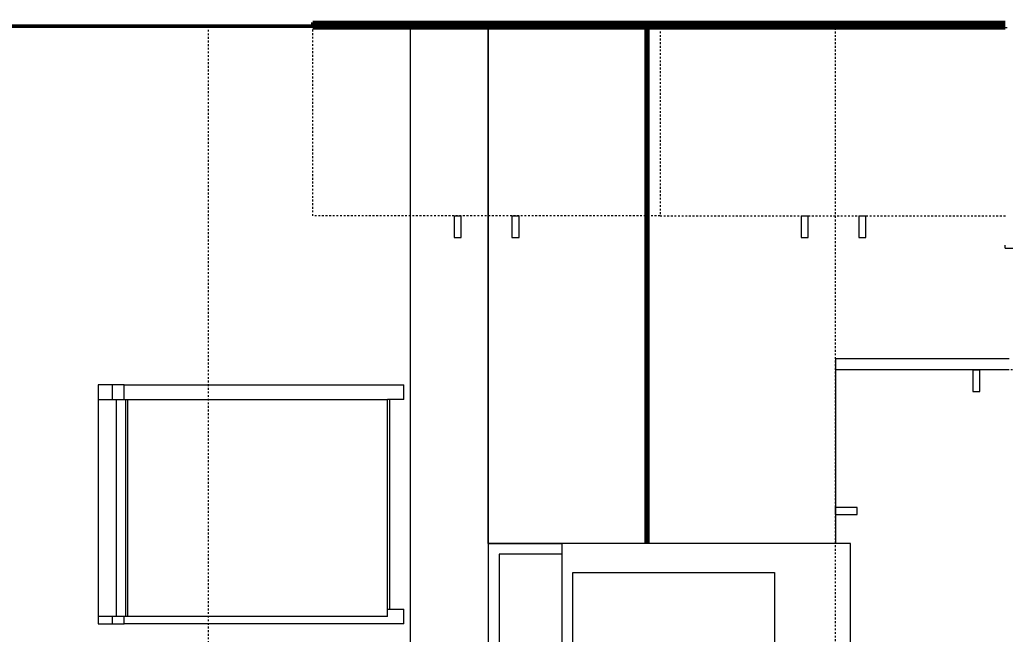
# Model space of a CAD drawing. Header units: inches. Extents: x -4266 to -1814, y 9706 to 12441.
# Drawn here: x -3635.3 to -3567.2, y 11079.9 to 11122.4 of the extents above; entities that cross this region are included whole.
import ezdxf

# ---------------------------------------------------------------- set-up
doc = ezdxf.new("R2010")
doc.units = ezdxf.units.IN
doc.header["$MEASUREMENT"] = 0
doc.linetypes.add('Dash', pattern=[0.25, 0.125, -0.125])
for name, color, linetype, lineweight in [('A-ANNO-DIMS', 211, 'Continuous', 9), ('A-ANNO-DIMS-96', 211, 'Continuous', 9), ('A-AREA-1', 90, 'Continuous', 70), ('A-WALL-3', 250, 'Continuous', 50), ('A-WALL-4', 10, 'Continuous', 13), ('I-FURN-1', 7, 'Continuous', 9), ('I-WALL-3', 2, 'Continuous', 50), ('P-SANR-FIXT-2', 7, 'Continuous', 9), ('Q-CASE-2', 7, 'Continuous', 9), ('Q-CASE-4', 7, 'Dash', 9), ('Q-CASE-HDLN-1', 7, 'Dash', 9)]:
    doc.layers.add(name, color=color, linetype=linetype, lineweight=lineweight)
doc.styles.add('Century Gothic', font='ufonts.com_century-gothic.ttf', dxfattribs={"height": 9})
doc.dimstyles.new('OD__1_16__Tol__', dxfattribs={"dimscale": 12, "dimtxt": 9.397514, "dimasz": 1, "dimexe": 0.75, "dimexo": 0.5, "dimgap": 0.125, "dimtad": 1, "dimdec": 4, "dimrnd": 0.0625, "dimzin": 3, "dimdsep": 46, "dimlunit": 4, "dimtxsty": 'Century Gothic', "dimblk1": 'OBLIQUE', "dimblk2": 'OBLIQUE', "dimsah": 1, "dimcen": 0.09, "dimdle": 0.75, "dimazin": 0, "dimtfac": 1, "dimtdec": 4, "dimtix": 1, "dimtmove": 0, "dimatfit": 3, "dimfxl": 1, "dimtvp": 1, "dimtfill": 1, "dimfrac": 2, "dimtolj": 1, "dimtzin": 0, "dimarcsym": 2})

# ---------------------------------------------------------------- blocks, each defined once
blk = doc.blocks.new('DIMBLOCK6-FLOOR PLAN - 1ST FLOOR')
at = {"layer": 'A-ANNO-DIMS-96'}
for p, q in [((-3829.324, 11540.989), (-3829.324, 10271.308)), ((-3829.324, 10280.308), (-3829.324, 11540.989)), ((-3338.724, 10282.793), (-3338.724, 10271.308)), ((-3338.724, 10280.308), (-3338.724, 10282.793)), ((-3838.324, 10280.308), (-3338.724, 10280.308))]:
    blk.add_line(p, q, dxfattribs=at)
at = {"layer": 'A-ANNO-DIMS-96', "lineweight": 50}
for p, q in [((-3829.324, 10280.308), (-3823.324, 10286.308)), ((-3338.724, 10280.308), (-3332.724, 10286.308)), ((-3829.324, 10280.308), (-3835.324, 10274.308)), ((-3338.724, 10280.308), (-3344.724, 10274.308))]:
    blk.add_line(p, q, dxfattribs=at)
at = {"layer": 'A-ANNO-DIMS-96', "color": 0, "char_height": 9, "attachment_point": 1, "line_spacing_factor": 0.984502, "style": 'Century Gothic', "bg_fill": 3, "box_fill_scale": 1.25, "bg_fill_color": 256, "bg_fill_true_color": 13158600, "bg_fill_transparency": 0}
for s, insert, width in [('40\' - 10 5/8"', (-3618.258, 10293.343), 82.16113), ('490.6', (-3599.761, 10275.576), 37.76906)]:
    blk.add_mtext(s, dxfattribs=dict(at, insert=insert, width=width))
blk = doc.blocks.new('_Oblique')
at = {"color": 0, "linetype": 'ByBlock', "lineweight": -2}
blk.add_line((-0.5, -0.5), (0.5, 0.5), dxfattribs=at)

msp = doc.modelspace()

# ---------------------------------------------------------------- linework, layer by layer
at = {"layer": 'I-WALL-3'}
msp.add_line((-3822.72374, 11121.9394), (-3567.18063, 11121.9394), dxfattribs=at)

# ---------------------------------------------------------------- next in the draw order: dimensions: what is measured, and where the dimension line sits
at = {"layer": 'A-ANNO-DIMS'}
dim = msp.add_linear_dim(base=(-3338.72374, 10280.30762), p1=(-3829.32374, 11546.9894), p2=(-3338.72374, 10288.7929), dimstyle='OD__1_16__Tol__', override={"dimpost": '<>\\X', "dimfxl": 1350.461691}, dxfattribs=at)
dim.commit()
dim.dimension.update_dxf_attribs({"geometry": 'DIMBLOCK6-FLOOR PLAN - 1ST FLOOR', "text_midpoint": (-3584.02374, 10280.30762)})

# ---------------------------------------------------------------- next in the draw order: linework, layer by layer
at = {"layer": 'A-AREA-1'}
msp.add_line((-3591.97374, 11121.82275), (-3591.97374, 11086.1894), dxfattribs=at)
at = {"layer": 'A-WALL-3'}
for p, q in [((-3567.18063, 11122.19775), (-3615.04982, 11122.19775)), ((-3615.04982, 11122.19775), (-3615.04982, 11121.82275)), ((-3615.04982, 11121.82275), (-3567.18063, 11121.82275))]:
    msp.add_line(p, q, dxfattribs=at)
at = {"layer": 'A-WALL-4'}
for p, q in [((-3608.29874, 11016.8144), (-3608.29874, 11121.82275)), ((-3602.92374, 11121.82275), (-3602.92374, 11016.8144))]:
    msp.add_line(p, q, dxfattribs=at)
at = {"layer": 'I-FURN-1'}
for p, q in [((-3628.90341, 11097.13894), (-3629.88822, 11097.13894)), ((-3629.88822, 11097.13894), (-3629.88822, 11096.13894)), ((-3628.90341, 11096.13894), (-3628.90341, 11097.13894)), ((-3628.10803, 11097.13894), (-3628.90341, 11097.13894)), ((-3628.10803, 11096.13894), (-3628.10803, 11097.13894)), ((-3628.10803, 11097.13894), (-3612.17031, 11097.13894)), ((-3612.17031, 11097.13894), (-3610.67406, 11097.13894)), ((-3610.67406, 11097.13894), (-3608.75531, 11097.13894)), ((-3608.75531, 11096.13894), (-3608.75531, 11097.13894)), ((-3629.88822, 11096.13894), (-3628.64718, 11096.13894)), ((-3629.88822, 11096.13894), (-3629.88822, 11081.13894)), ((-3628.64718, 11096.13894), (-3627.98233, 11096.13894)), ((-3628.64718, 11096.13894), (-3628.64718, 11081.13894)), ((-3627.98233, 11081.13894), (-3627.98233, 11096.13894)), ((-3627.98233, 11096.13894), (-3627.8538, 11096.13894)), ((-3627.8538, 11096.13894), (-3612.25449, 11096.13894)), ((-3627.8538, 11081.13894), (-3627.8538, 11096.13894)), ((-3612.25449, 11096.13894), (-3610.00182, 11096.13894)), ((-3610.00182, 11096.13894), (-3609.90186, 11096.13894)), ((-3609.83151, 11096.13894), (-3609.90186, 11096.13894)), ((-3609.88924, 11081.13894), (-3609.88924, 11096.13894)), ((-3609.75281, 11096.13894), (-3609.83151, 11096.13894)), ((-3609.75281, 11096.13894), (-3609.75281, 11081.63894)), ((-3608.75531, 11096.13894), (-3609.75281, 11096.13894)), ((-3609.9052, 11081.63894), (-3609.83151, 11081.63894)), ((-3609.83151, 11081.63894), (-3609.75281, 11081.63894)), ((-3609.75281, 11081.63894), (-3608.75531, 11081.63894)), ((-3608.75531, 11080.63894), (-3608.75531, 11081.63894)), ((-3629.88822, 11081.13894), (-3629.88822, 11080.63894)), ((-3628.64718, 11081.13894), (-3629.88822, 11081.13894)), ((-3628.90341, 11080.63894), (-3628.90341, 11081.13894)), ((-3627.98233, 11081.13894), (-3628.64718, 11081.13894)), ((-3628.10803, 11080.63894), (-3628.10803, 11081.13894)), ((-3627.8538, 11081.13894), (-3627.98233, 11081.13894)), ((-3612.25449, 11081.13894), (-3627.8538, 11081.13894)), ((-3610.00182, 11081.13894), (-3612.25449, 11081.13894)), ((-3609.90186, 11081.13894), (-3610.00182, 11081.13894)), ((-3629.88822, 11080.63894), (-3628.90341, 11080.63894)), ((-3628.90341, 11080.63894), (-3628.10803, 11080.63894)), ((-3612.17031, 11080.63894), (-3628.10803, 11080.63894)), ((-3610.67406, 11080.63894), (-3612.17031, 11080.63894)), ((-3608.75531, 11080.63894), (-3610.67406, 11080.63894))]:
    msp.add_line(p, q, dxfattribs=at)
at = {"layer": 'P-SANR-FIXT-2'}
for p, q in [((-3577.88939, 11086.1894), (-3597.8452, 11086.1894)), ((-3597.8452, 11086.1894), (-3597.8452, 11070.53508)), ((-3577.88939, 11053.1894), (-3577.88939, 11086.1894)), ((-3597.09194, 11070.53268), (-3597.09194, 11084.1894)), ((-3597.09194, 11084.1894), (-3583.13613, 11084.1894)), ((-3583.13613, 11084.1894), (-3583.13613, 11055.1894))]:
    msp.add_line(p, q, dxfattribs=at)
at = {"layer": 'Q-CASE-2'}
for p, q in [((-3602.92374, 11086.1894), (-3602.92374, 11121.82275)), ((-3605.28826, 11108.82275), (-3604.79982, 11108.82275)), ((-3605.28826, 11108.82275), (-3605.28826, 11107.3235)), ((-3604.79982, 11107.3235), (-3604.79982, 11108.82275)), ((-3601.28826, 11108.82275), (-3600.79982, 11108.82275)), ((-3601.28826, 11108.82275), (-3601.28826, 11107.3235)), ((-3600.79982, 11107.3235), (-3600.79982, 11108.82275)), ((-3581.29982, 11108.82275), (-3580.81137, 11108.82275)), ((-3581.29982, 11108.82275), (-3581.29982, 11107.3235)), ((-3580.81137, 11107.3235), (-3580.81137, 11108.82275)), ((-3577.29982, 11108.82275), (-3576.81137, 11108.82275)), ((-3577.29982, 11108.82275), (-3577.29982, 11107.3235)), ((-3576.81137, 11107.3235), (-3576.81137, 11108.82275)), ((-3605.28826, 11107.3235), (-3604.79982, 11107.3235)), ((-3601.28826, 11107.3235), (-3600.79982, 11107.3235)), ((-3581.29982, 11107.3235), (-3580.81137, 11107.3235)), ((-3577.29982, 11107.3235), (-3576.81137, 11107.3235)), ((-3567.18063, 11106.59841), (-3567.18063, 11106.80405)), ((-3567.18063, 11106.59841), (-3537.29874, 11106.59841)), ((-3578.92374, 11098.9394), (-3578.92374, 11086.1894)), ((-3566.92374, 11098.9394), (-3578.92374, 11098.9394)), ((-3578.92374, 11098.9394), (-3578.92374, 11098.1894)), ((-3578.92374, 11098.1894), (-3578.92374, 11086.1894)), ((-3566.92374, 11098.1894), (-3578.92374, 11098.1894)), ((-3569.42374, 11098.1894), (-3568.93529, 11098.1894)), ((-3569.42374, 11098.1894), (-3569.42374, 11096.69014)), ((-3568.93529, 11096.69014), (-3568.93529, 11098.1894)), ((-3569.42374, 11096.69014), (-3568.93529, 11096.69014)), ((-3578.9278, 11088.1894), (-3578.9278, 11088.67784)), ((-3577.42854, 11088.67784), (-3578.9278, 11088.67784)), ((-3577.42854, 11088.1894), (-3577.42854, 11088.67784)), ((-3578.9278, 11088.1894), (-3577.42854, 11088.1894)), ((-3602.92374, 11086.1894), (-3597.8452, 11086.1894)), ((-3597.8452, 11086.1894), (-3602.92374, 11086.1894)), ((-3578.92374, 11086.1894), (-3602.92374, 11086.1894)), ((-3602.17374, 11085.4394), (-3602.17374, 11071.06216)), ((-3597.8452, 11085.4394), (-3602.17374, 11085.4394))]:
    msp.add_line(p, q, dxfattribs=at)
at = {"layer": 'Q-CASE-4'}
for p, q in [((-3615.04982, 11108.82275), (-3615.04982, 11121.82275)), ((-3615.04982, 11121.82275), (-3591.04982, 11121.82275)), ((-3567.04982, 11121.82275), (-3591.04982, 11121.82275)), ((-3591.04982, 11121.82275), (-3591.04982, 11108.82275)), ((-3591.04982, 11121.82275), (-3591.04982, 11108.82275)), ((-3591.04982, 11108.82275), (-3615.04982, 11108.82275)), ((-3591.04982, 11108.82275), (-3567.04982, 11108.82275))]:
    msp.add_line(p, q, dxfattribs=at)
at = {"layer": 'Q-CASE-HDLN-1'}
for p, q in [((-3622.29874, 11121.9394), (-3622.29874, 11014.1894)), ((-3578.92374, 11014.1894), (-3578.92374, 11121.82275)), ((-3578.92374, 11098.19775), (-3578.92374, 11121.82275)), ((-3566.42374, 11098.19775), (-3578.92374, 11098.19775))]:
    msp.add_line(p, q, dxfattribs=at)

doc.saveas('drawing.dxf')
